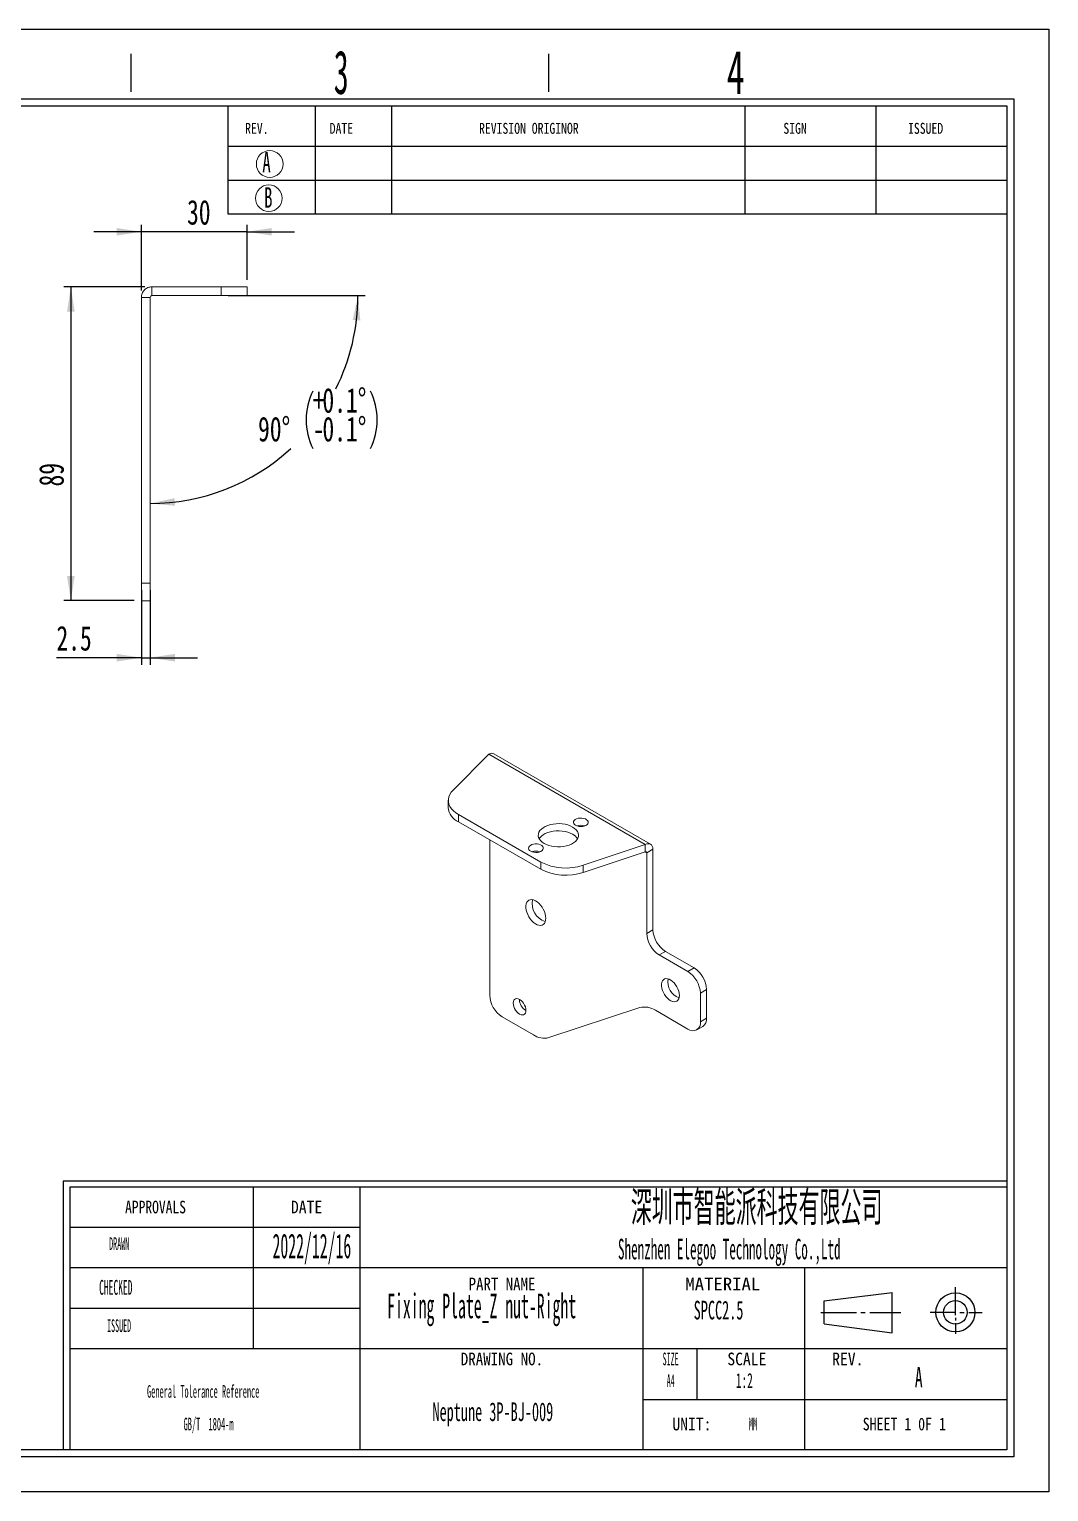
# Model space of a CAD drawing. Header units: millimetres. Extents: x 2 to 295, y 1 to 209.
# Drawn here: x 150.5 to 295.1, y 1.3 to 208.7 of the extents above; entities that cross this region are included whole.
import ezdxf

# ---------------------------------------------------------------- set-up
doc = ezdxf.new("R2010")
doc.units = ezdxf.units.MM
doc.layers.add('SLD-0', color=179, linetype='Continuous')
doc.styles.add('SLDTEXTSTYLE0', font='TXT', dxfattribs={"width": 0.56})
doc.styles.add('SLDTEXTSTYLE1', font='TXT', dxfattribs={"width": 0.469})
doc.styles.add('SLDTEXTSTYLE10', font='TXT', dxfattribs={"width": 1.089})
doc.styles.add('SLDTEXTSTYLE11', font='TXT', dxfattribs={"width": 0.56, "bigfont": 'bigfont'})
doc.styles.add('SLDTEXTSTYLE12', font='TXT', dxfattribs={"width": 0.805625})
doc.styles.add('SLDTEXTSTYLE13', font='TXT', dxfattribs={"width": 0.7})
doc.styles.add('SLDTEXTSTYLE2', font='TXT', dxfattribs={"width": 0.484})
doc.styles.add('SLDTEXTSTYLE3', font='TXT', dxfattribs={"width": 0.40535})
doc.styles.add('SLDTEXTSTYLE4', font='TXT', dxfattribs={"width": 0.6})
doc.styles.add('SLDTEXTSTYLE5', font='TXT', dxfattribs={"width": 0.5025})
doc.styles.add('SLDTEXTSTYLE6', font='TXT', dxfattribs={"width": 0.9075})
doc.styles.add('SLDTEXTSTYLE7', font='TXT', dxfattribs={"width": 0.870455})
doc.styles.add('SLDTEXTSTYLE8', font='TXT', dxfattribs={"width": 0.7865})
doc.styles.add('SLDTEXTSTYLE9', font='TXT', dxfattribs={"width": 0.862222})
doc.dimstyles.new('SLDDIMSTYLE4', dxfattribs={"dimtxt": 3.5, "dimasz": 3.5, "dimexe": 0, "dimexo": 0.0625, "dimgap": 0.875, "dimtad": 2, "dimlfac": 2, "dimrnd": 1e-09, "dimzin": 12, "dimdsep": 46, "dimtxsty": 'SLDTEXTSTYLE1', "dimsah": 1, "dimcen": 0.09, "dimadec": 0, "dimazin": 3, "dimtfac": 1, "dimtofl": 0, "dimtmove": 0, "dimatfit": 3, "dimfxl": 0, "dimfrac": 2, "dimtolj": 1, "dimtzin": 12, "dimarcsym": 0})
doc.dimstyles.new('SLDDIMSTYLE5', dxfattribs={"dimtxt": 3.5, "dimasz": 3.5, "dimexe": 0, "dimexo": 0.0625, "dimgap": 0.875, "dimtad": 2, "dimlfac": 2, "dimrnd": 1e-09, "dimzin": 12, "dimdsep": 46, "dimtxsty": 'SLDTEXTSTYLE1', "dimsah": 1, "dimcen": 0.09, "dimadec": 0, "dimazin": 3, "dimtfac": 1, "dimtmove": 0, "dimatfit": 0, "dimfxl": 0, "dimfrac": 2, "dimtolj": 1, "dimtzin": 12, "dimarcsym": 0})
doc.dimstyles.new('SLDDIMSTYLE7', dxfattribs={"dimtxt": 3.5, "dimasz": 3.5, "dimexe": 0, "dimexo": 0.0625, "dimgap": 0.875, "dimtad": 0, "dimtih": 1, "dimtoh": 1, "dimdec": 4, "dimlfac": 2, "dimzin": 12, "dimdsep": 46, "dimtxsty": 'SLDTEXTSTYLE1', "dimsah": 1, "dimcen": 0.09, "dimadec": 1, "dimazin": 3, "dimtol": 1, "dimtp": 0.1, "dimtm": 0.1, "dimtfac": 1, "dimtdec": 1, "dimtofl": 0, "dimtmove": 0, "dimatfit": 3, "dimfxl": 0, "dimfrac": 2, "dimtolj": 1, "dimarcsym": 0})

# ---------------------------------------------------------------- blocks, each defined once
blk = doc.blocks.new('SW_NOTE_1')
at = {"layer": 'SLD-0', "color": 0, "char_height": 1.7927, "attachment_point": 2, "style": 'SLDTEXTSTYLE2'}
for s, insert in [('General Tolerance Reference', (12.75, 2.31)), ('GB/T  1804-m', (13.51, -2.32))]:
    blk.add_mtext(s, dxfattribs=dict(at, insert=insert))
blk = doc.blocks.new('_D_25')
at = {"layer": 'SLD-0'}
for p, q in [((166.42, 171.65), (166.42, 180.96)), ((181.42, 173.15), (181.42, 180.96)), ((166.42, 179.96), (159.69, 179.96)), ((181.42, 179.96), (166.42, 179.96)), ((181.42, 179.96), (188.15, 179.96))]:
    blk.add_line(p, q, dxfattribs=at)
for points in [[(166.42, 179.96), (162.92, 180.49), (162.92, 179.42)], [(181.42, 179.96), (184.92, 179.42), (184.92, 180.49)]]:
    blk.add_solid(points, dxfattribs=at)
at = {"layer": 'SLD-0', "insert": (172.9, 184.47), "char_height": 3.5, "attachment_point": 1, "style": 'SLDTEXTSTYLE13'}
blk.add_mtext('30', dxfattribs=at)
blk = doc.blocks.new('_D_26')
at = {"layer": 'SLD-0'}
for p, q in [((166.92, 172.15), (155.42, 172.15)), ((156.42, 172.15), (156.42, 127.65)), ((165.42, 127.65), (155.42, 127.65))]:
    blk.add_line(p, q, dxfattribs=at)
for points in [[(156.42, 172.15), (155.88, 168.65), (156.96, 168.65)], [(156.42, 127.65), (156.96, 131.15), (155.88, 131.15)]]:
    blk.add_solid(points, dxfattribs=at)
at = {"layer": 'SLD-0', "insert": (151.91, 143.84), "char_height": 3.5, "attachment_point": 1, "rotation": 90, "style": 'SLDTEXTSTYLE13'}
blk.add_mtext('89', dxfattribs=at)
blk = doc.blocks.new('_D_27')
at = {"layer": 'SLD-0'}
for p, q in [((166.42, 129.15), (166.42, 118.56)), ((167.67, 129.15), (167.67, 118.56)), ((166.42, 119.56), (154.38, 119.56)), ((166.42, 119.56), (167.67, 119.56)), ((167.67, 119.56), (174.4, 119.56))]:
    blk.add_line(p, q, dxfattribs=at)
for points in [[(166.42, 119.56), (162.92, 120.1), (162.92, 119.02)], [(167.67, 119.56), (171.17, 119.02), (171.17, 120.1)]]:
    blk.add_solid(points, dxfattribs=at)
at = {"layer": 'SLD-0', "insert": (154.38, 124.07), "char_height": 3.5, "attachment_point": 1, "style": 'SLDTEXTSTYLE13'}
blk.add_mtext('2.5', dxfattribs=at)
blk = doc.blocks.new('_D_28')
at = {"layer": 'SLD-0'}
blk.add_line((178.72, 170.9), (198.14, 170.9), dxfattribs=at)
for centre, radius, start, end in [((167.67, 170.9), 29.46, 333.3984, 0), ((198.89, 153.29), 9.11, 153.4349, 206.5651), ((190.76, 153.29), 9.11, 333.4349, 26.5651), ((167.67, 170.9), 29.46, 270, 312.621)]:
    blk.add_arc(centre, radius, start, end, dxfattribs=at)
for points in [[(197.14, 170.9), (196.39, 167.44), (197.47, 167.37)], [(167.67, 141.43), (171.2, 141.1), (171.13, 142.18)]]:
    blk.add_solid(points, dxfattribs=at)
at = {"layer": 'SLD-0', "char_height": 3.5, "attachment_point": 1, "style": 'SLDTEXTSTYLE13'}
for s, insert in [('0.1°', (192.1, 157.8)), ('+', (190.74, 157.8)), ('90°', (182.97, 153.73)), ('0.1°', (192.1, 153.73)), ('-', (190.74, 153.73))]:
    blk.add_mtext(s, dxfattribs=dict(at, insert=insert))

msp = doc.modelspace()

# ---------------------------------------------------------------- linework, layer by layer
at = {"color": 7, "linetype": 'Continuous', "lineweight": 15}
for p, q in [((167.921748, 170.897494), (167.921748, 172.147494)), ((167.921748, 172.147494), (177.715843, 172.147494)), ((177.715843, 170.897494), (177.715843, 172.147494)), ((177.715843, 172.147494), (181.421748, 172.147494)), ((181.421748, 172.147494), (181.421748, 170.897494)), ((167.671748, 170.647494), (166.421748, 170.647494)), ((166.421748, 170.647494), (166.421748, 130.147494)), ((167.671748, 170.647494), (167.671748, 130.147494)), ((167.921748, 170.897494), (177.715843, 170.897494)), ((181.421748, 170.897494), (177.715843, 170.897494)), ((166.421748, 130.147494), (167.671748, 130.147494)), ((166.421748, 127.647494), (166.421748, 130.147494)), ((167.671748, 130.147494), (167.671748, 127.647494)), ((167.671748, 127.647494), (166.421748, 127.647494)), ((215.689753, 105.859105), (210.619956, 100.789858)), ((215.689753, 105.859105), (237.868882, 93.055366)), ((238.642502, 93.115957), (216.416011, 105.947038)), ((209.950083, 99.346638), (209.950083, 98.325962)), ((211.414549, 97.305618), (223.052203, 90.587344)), ((211.414549, 97.305618), (211.414549, 96.284942)), ((211.414549, 96.284942), (223.052203, 89.566668)), ((215.819162, 93.742213), (215.819162, 71.693786)), ((229.087737, 90.128635), (237.868882, 93.055366)), ((229.087737, 89.107959), (237.868882, 92.03469)), ((237.868846, 92.034678), (238.093026, 91.905261)), ((237.868882, 92.03469), (237.868882, 93.055366)), ((238.093026, 91.905261), (238.976909, 92.415517)), ((238.093026, 80.47369), (238.093026, 91.905261)), ((238.976909, 80.983945), (238.976909, 92.415517)), ((223.052203, 89.566668), (223.052203, 90.587344)), ((229.087737, 90.128635), (229.087737, 89.107959)), ((238.093026, 80.47369), (238.976909, 80.983945)), ((240.744676, 77.922083), (239.860793, 77.411828)), ((243.926657, 75.064655), (239.860793, 77.411828)), ((244.81054, 75.57491), (240.744676, 77.922083)), ((243.926657, 75.064655), (244.81054, 75.57491)), ((246.578307, 72.513048), (245.694424, 72.002792)), ((245.694424, 67.920088), (245.694424, 72.002792)), ((246.578307, 68.430343), (246.578307, 72.513048)), ((222.020973, 66.072205), (217.586929, 68.631924)), ((224.205302, 65.683618), (237.131508, 69.949604)), ((239.315837, 69.561016), (243.926657, 66.899247)), ((245.176555, 66.775476), (246.060439, 67.285731)), ((245.694424, 67.920088), (246.578307, 68.430343))]:
    msp.add_line(p, q, dxfattribs=at)
at = {"color": 7, "linetype": 'Continuous', "lineweight": 15, "flags": 128}
for points in [[(210.619956, 100.789858), (210.353782, 100.482885), (210.152618, 100.159842), (210.019311, 99.825296), (209.955746, 99.483981), (209.962822, 99.140722), (210.04044, 98.800376), (210.1875, 98.467757), (210.401923, 98.147568), (210.680677, 97.84434), (211.019818, 97.56236), (211.414549, 97.305618)], [(223.544304, 93.221919), (223.867171, 93.06152), (224.227843, 92.930692), (224.618263, 92.832357), (225.02971, 92.768713), (225.452993, 92.741181), (225.878657, 92.750375), (226.297193, 92.796091), (226.69925, 92.877308), (227.07585, 92.99221), (227.418577, 93.138232), (227.719778, 93.312111), (227.972722, 93.509964), (228.171761, 93.72737), (228.312447, 93.959473), (228.391638, 94.201088), (228.407565, 94.446819), (228.359873, 94.691175), (228.249626, 94.928698), (228.079287, 95.154083), (227.852662, 95.362295), (227.574813, 95.548682), (227.251946, 95.709081), (226.891274, 95.839909), (226.500854, 95.938243), (226.089406, 96.001887), (225.666123, 96.02942), (225.240459, 96.020225), (224.821924, 95.974509), (224.419866, 95.893293), (224.043267, 95.77839), (223.700539, 95.632368), (223.399339, 95.458489), (223.146394, 95.260637), (222.947356, 95.043231), (222.80667, 94.811127), (222.727478, 94.569512), (222.711551, 94.323782), (222.759244, 94.079425), (222.869491, 93.841902), (223.039829, 93.616517), (223.266455, 93.408306), (223.544304, 93.221919)], [(227.999077, 95.793604), (228.207045, 95.700478), (228.448598, 95.640134), (228.708557, 95.616365), (228.970589, 95.630664), (229.218229, 95.682133), (229.435916, 95.767537), (229.609973, 95.88151), (229.729464, 96.016892), (229.786879, 96.165174), (229.778611, 96.317042), (229.705181, 96.46295), (229.571202, 96.593733), (229.385091, 96.701173), (229.158544, 96.778517), (228.905795, 96.820908), (228.642725, 96.82568), (228.385864, 96.792535), (228.151351, 96.723555), (227.953922, 96.623074), (227.805982, 96.497406), (227.716826, 96.354446), (227.692057, 96.203179), (227.73323, 96.053107), (227.83776, 95.913662), (227.999077, 95.793604)], [(222.850131, 93.874962), (222.947356, 94.022555), (223.146394, 94.239961), (223.399339, 94.437813), (223.700539, 94.611692), (224.043267, 94.757714), (224.419866, 94.872617), (224.821924, 94.953833), (225.240459, 94.999549), (225.666123, 95.008744), (226.089406, 94.981211), (226.500854, 94.917567), (226.891274, 94.819233), (227.251946, 94.688405), (227.574813, 94.528006)], [(221.635116, 92.119768), (221.843084, 92.026641), (222.084637, 91.966298), (222.344596, 91.942529), (222.606628, 91.956828), (222.854268, 92.008296), (223.071955, 92.093701), (223.246012, 92.207674), (223.365503, 92.343055), (223.422918, 92.491338), (223.41465, 92.643205), (223.34122, 92.789114), (223.20724, 92.919897), (223.02113, 93.027336), (222.794583, 93.104681), (222.541834, 93.147071), (222.278764, 93.151844), (222.021903, 93.118699), (221.78739, 93.049719), (221.589961, 92.949238), (221.442021, 92.823569), (221.352865, 92.68061), (221.328096, 92.529342), (221.369269, 92.379271), (221.473799, 92.239825), (221.635116, 92.119768)], [(223.774114, 82.615766), (223.751387, 82.920484), (223.683936, 83.241648), (223.57393, 83.568936), (223.424904, 83.891828), (223.241648, 84.199947), (223.030052, 84.483388), (222.796916, 84.733043), (222.549735, 84.940887), (222.296452, 85.10024), (222.045208, 85.205979), (221.804079, 85.254707), (221.580814, 85.244857), (221.38259, 85.176746), (221.215777, 85.052564), (221.085738, 84.8763), (220.996651, 84.653621), (220.95138, 84.391684), (220.95138, 84.098907), (220.996651, 83.784701), (221.085738, 83.459165), (221.215777, 83.132761), (221.38259, 82.81598), (221.580814, 82.519005), (221.804079, 82.251379), (222.045208, 82.021705), (222.296452, 81.837365), (222.549735, 81.704283), (222.796916, 81.626737), (223.030052, 81.60722), (223.241648, 81.646358), (223.424904, 81.742893), (223.57393, 81.893723), (223.683936, 82.094001), (223.751387, 82.337288), (223.774114, 82.615766)], [(242.724575, 71.675897), (242.701574, 71.967332), (242.633403, 72.27479), (242.522524, 72.587159), (242.372946, 72.893148), (242.190075, 73.1817), (241.98052, 73.442384), (241.751855, 73.66578), (241.512345, 73.843812), (241.270646, 73.970046), (241.035494, 74.039921), (240.815387, 74.05091), (240.618281, 74.002616), (240.451301, 73.896785), (240.32048, 73.737241), (240.230548, 73.529752), (240.184754, 73.281816), (240.184754, 73.002394), (240.230548, 72.701586), (240.32048, 72.390263), (240.451301, 72.079677), (240.618281, 71.781054), (240.815387, 71.505187), (241.035494, 71.262046), (241.270646, 71.06042), (241.512345, 70.907594), (241.751855, 70.809094), (241.98052, 70.768478), (242.190075, 70.787216), (242.372946, 70.864629), (242.522524, 70.99792), (242.633403, 71.182271), (242.701574, 71.411019), (242.724575, 71.675897)], [(220.963364, 69.540643), (220.94076, 69.785356), (220.874082, 70.043896), (220.766672, 70.303299), (220.623917, 70.550558), (220.452976, 70.773273), (220.262419, 70.960277), (220.061803, 71.102192), (219.861187, 71.191903), (219.67063, 71.224911), (219.499689, 71.199561), (219.356934, 71.117124), (219.249524, 70.981733), (219.182846, 70.800178), (219.160242, 70.581563), (219.182846, 70.33685), (219.249524, 70.078309), (219.356934, 69.818906), (219.499689, 69.571648), (219.67063, 69.348933), (219.861187, 69.161929), (220.061803, 69.020013), (220.262419, 68.930302), (220.452976, 68.897294), (220.623917, 68.922645), (220.766672, 69.005082), (220.874082, 69.140473), (220.94076, 69.322027), (220.963364, 69.540643)]]:
    msp.add_lwpolyline(points, dxfattribs=at)
at = {"color": 7, "linetype": 'Continuous', "lineweight": 15}
for centre, radius, start, end in [((212.373688, 98.51904), 2.431284, 184.55487367, 246.76526728), ((228.741539, 94.134965), 1.675607, 70.2373034, 109.7626966), ((226.756331, 92.962507), 1.76655, 31.09898737, 62.39830886), ((222.377578, 90.461128), 1.675607, 70.2373034, 109.7626966), ((226.619301, 97.585899), 7.855187, 242.99248821, 288.31510709), ((226.612885, 96.48081), 7.777135, 242.75219415, 288.55540115), ((224.520755, 84.679609), 2.675484, 167.88554991, 252.10907356), ((242.798717, 81.149225), 3.82538, 182.4763037, 237.52369644), ((241.914845, 80.638977), 3.825392, 182.47639804, 237.52360211), ((241.872616, 71.837512), 3.82538, 2.4763037, 57.52369644), ((242.756488, 72.347761), 3.825392, 2.47639804, 57.52360211), ((243.580168, 73.639355), 2.500159, 171.15402319, 248.84060027), ((219.64097, 71.859066), 3.82538, 182.4763037, 237.52369644), ((221.95853, 71.15606), 1.914736, 181.31550857, 238.67911489), ((237.785113, 67.290082), 2.73866, 56.01806601, 103.80740614), ((244.611326, 67.754642), 1.095661, 231.3258101, 8.68494165), ((245.362254, 68.291077), 1.224002, 304.77892443, 6.53325596), ((223.551696, 68.34314), 2.73866, 236.01806601, 283.80740614)]:
    msp.add_arc(centre, radius, start, end, dxfattribs=at)
for points, knots in [([(167.921748, 172.147494), (167.725399, 172.147494), (167.529126, 172.108453), (167.16632, 171.958173), (166.999928, 171.846994), (166.722248, 171.569314), (166.611069, 171.402922), (166.460789, 171.040115), (166.421748, 170.843843), (166.421748, 170.647494)], [0, 0, 0, 0, 0.25, 0.25, 0.5, 0.5, 0.75, 0.75, 1, 1, 1, 1]), ([(167.921748, 170.897494), (167.856298, 170.897494), (167.791251, 170.87055), (167.698691, 170.77799), (167.671748, 170.712943), (167.671748, 170.647494)], [0, 0, 0, 0, 0.5, 0.5, 1, 1, 1, 1]), ([(215.689753, 105.859105), (215.826255, 105.925743), (216.09923, 106.059005), (216.310418, 105.984343), (216.416001, 105.947016)], [0, 0, 0, 0, 0.50005107338, 1, 1, 1, 1]), ([(238.976909, 92.415517), (238.972962, 92.578123), (238.941409, 92.724729), (238.827251, 92.964188), (238.744688, 93.056949), (238.540444, 93.174893), (238.41884, 93.200032), (238.154402, 93.1792), (238.011669, 93.133238), (237.868882, 93.055366)], [0, 0, 0, 0, 0.25, 0.25, 0.5, 0.5, 0.75, 0.75, 1, 1, 1, 1]), ([(238.093026, 91.905261), (238.085131, 91.963261), (238.058185, 92.009934), (237.976946, 92.056844), (237.923057, 92.05685), (237.868882, 92.03469)], [0, 0, 0, 0, 0.5, 0.5, 1, 1, 1, 1])]:
    msp.add_open_spline(points, degree=3, knots=knots, dxfattribs=at)
at = {"layer": 'SLD-0'}
for p, q in [((1.59068, 208.673741), (295.106559, 208.673741)), ((295.106559, 208.673741), (295.106559, 1.29378)), ((12.674821, 197.810981), (289.181417, 197.810981)), ((252.017419, 197.810981), (252.017419, 182.51367)), ((270.599418, 197.810981), (270.599418, 182.51367)), ((289.181417, 197.810981), (289.181417, 7.218922)), ((289.181417, 7.218922), (12.674821, 7.218922)), ((295.106559, 1.29378), (1.59068, 1.29378))]:
    msp.add_line(p, q, dxfattribs=at)
at = {"layer": 'SLD-0', "color": 6, "linetype": 'Continuous'}
for p, q in [((164.952456, 199.786029), (164.952456, 205.169493)), ((224.203874, 199.786029), (224.203874, 205.169493)), ((11.687298, 198.798505), (290.168941, 198.798505)), ((290.168941, 198.798505), (290.168941, 6.231398)), ((290.168941, 6.231398), (11.687298, 6.231398))]:
    msp.add_line(p, q, dxfattribs=at)
at = {"layer": 'SLD-0', "color": 179, "linetype": 'Continuous'}
for p, q in [((178.658812, 197.810981), (178.658812, 182.51367)), ((191.050193, 197.810981), (191.050193, 182.51367)), ((201.886311, 197.810981), (201.886311, 182.51367)), ((178.658812, 192.07449), (289.181417, 192.07449)), ((178.658812, 187.29408), (289.181417, 187.29408)), ((178.658812, 182.51367), (289.181417, 182.51367)), ((289.181417, 45.329369), (155.329943, 45.329369)), ((155.329943, 45.329369), (155.329943, 7.218922)), ((289.181417, 44.506118), (156.286025, 44.506118)), ((156.286025, 44.506118), (156.286025, 7.218922)), ((182.280757, 44.506118), (182.280757, 21.560151)), ((197.397549, 44.506118), (197.397549, 7.218922)), ((197.397549, 38.769627), (156.286025, 38.769627)), ((289.181417, 33.033135), (156.286025, 33.033135)), ((237.552991, 33.033135), (237.552991, 7.218922)), ((260.498958, 7.218922), (260.498958, 33.033135)), ((263.255197, 28.353835), (272.887949, 29.53819)), ((272.887949, 23.846065), (272.887949, 29.53819)), ((281.869323, 26.349536), (281.869323, 30.316329)), ((197.397549, 27.296643), (156.286025, 27.296643)), ((263.255197, 25.106425), (263.255197, 28.353835)), ((262.785614, 26.732777), (267.830118, 26.732777)), ((263.255197, 25.106425), (272.887949, 23.846065)), ((268.460681, 26.732777), (269.091244, 26.732777)), ((269.721807, 26.732777), (274.135748, 26.732777)), ((281.869323, 26.732777), (278.268384, 26.732777)), ((281.869323, 25.966294), (281.869323, 25.583053)), ((281.869323, 25.199812), (281.869323, 23.666846)), ((282.499886, 26.732777), (283.130449, 26.732777)), ((283.761012, 26.732777), (285.652701, 26.732777)), ((289.181417, 21.560151), (156.286025, 21.560151)), ((245.201647, 21.560151), (245.201647, 14.389537)), ((237.552991, 14.389537), (289.181417, 14.389537))]:
    msp.add_line(p, q, dxfattribs=at)
at = {"layer": 'SLD-0', "lineweight": 0}
for centre in [(184.622113, 189.563564), (184.499362, 184.714905)]:
    msp.add_circle(centre, 1.89438, dxfattribs=at)
at = {"layer": 'SLD-0', "color": 179, "linetype": 'Continuous'}
for radius in [2.771446, 1.668958]:
    msp.add_circle((281.869323, 26.732777), radius, dxfattribs=at)

# ---------------------------------------------------------------- block references
at = {"layer": 'SLD-0', "color": 179}
msp.add_blockref('SW_NOTE_1', (162.437883, 14.110869), dxfattribs=at)

# ---------------------------------------------------------------- texts
at = {"layer": 'SLD-0'}
for s, insert, char_height, attachment_point, style in [('3', (193.70665, 205.665503), 6.172023, 1, 'SLDTEXTSTYLE5'), ('4', (249.440535, 205.65931), 6.172023, 1, 'SLDTEXTSTYLE4'), ('A', (183.577843, 191.286193), 2.903437, 1, 'SLDTEXTSTYLE4'), ('B', (183.831894, 186.271193), 2.903437, 1, 'SLDTEXTSTYLE4'), ('\\M+1905B圳\\M+18E73\\M+19271\\M+1945C\\M+19468\\M+189C8\\M+18B5A\\M+1974C\\M+18CC0\\M+18CF6\\M+18E69', (253.675641, 43.942946), 4.82808041, 2, 'SLDTEXTSTYLE11'), ('2022/12/16', (185.017827, 37.89544), 3.5, 1, 'SLDTEXTSTYLE1'), ('Fixing Plate_Z nut-Right', (201.27822, 29.396801), 3.5, 1, 'SLDTEXTSTYLE1'), ('SPCC2.5', (248.27868, 28.374464), 2.6458333, 2, 'SLDTEXTSTYLE0'), ('A', (276.113906, 18.995353), 2.910417, 1, 'SLDTEXTSTYLE0'), ('Neptune 3P-BJ-009', (216.268427, 13.964295), 2.64583333, 2, 'SLDTEXTSTYLE0')]:
    msp.add_mtext(s, dxfattribs=dict(at, insert=insert, char_height=char_height, attachment_point=attachment_point, style=style))
at = {"layer": 'SLD-0', "color": 179}
for s, insert, char_height, attachment_point, style in [('REV.', (181.128828, 195.400065), 1.5536332, 1, 'SLDTEXTSTYLE8'), ('DATE', (193.126471, 195.400065), 1.5536332, 1, 'SLDTEXTSTYLE8'), ('REVISION ORIGINOR', (214.308158, 195.400065), 1.55363318, 1, 'SLDTEXTSTYLE8'), ('SIGN', (257.466378, 195.400065), 1.5536332, 1, 'SLDTEXTSTYLE8'), ('ISSUED', (275.148131, 195.400065), 1.5536332, 1, 'SLDTEXTSTYLE8'), ('APPROVALS', (168.426559, 42.562703), 1.7926537, 2, 'SLDTEXTSTYLE8'), ('DATE', (189.849589, 42.562703), 1.7926537, 2, 'SLDTEXTSTYLE6'), ('DRAWN', (163.273539, 37.376688), 1.7926537, 2, 'SLDTEXTSTYLE3'), ('Shenzhen Elegoo Technology Co.,Ltd', (249.798303, 37.164683), 2.91041667, 2, 'SLDTEXTSTYLE1'), ('CHECKED', (162.792481, 31.335041), 2.1166667, 2, 'SLDTEXTSTYLE1'), ('PART NAME', (217.570831, 31.645427), 1.7926537, 2, 'SLDTEXTSTYLE9'), ('MATERIAL', (248.880158, 31.645427), 1.7926537, 2, 'SLDTEXTSTYLE10'), ('ISSUED', (163.262055, 25.737423), 1.7926537, 2, 'SLDTEXTSTYLE3'), ('DRAWING NO.', (217.55527, 21.021557), 1.79265367, 2, 'SLDTEXTSTYLE7'), ('SIZE', (241.478886, 21.021557), 1.7926537, 2, 'SLDTEXTSTYLE3'), ('SCALE', (252.288938, 21.021557), 1.7926537, 2, 'SLDTEXTSTYLE6'), ('REV.', (266.610152, 21.021557), 1.7926537, 2, 'SLDTEXTSTYLE6'), ('A4', (241.48981, 17.953131), 1.7926537, 2, 'SLDTEXTSTYLE3'), ('1:2', (251.93001, 18.120616), 2.1166667, 2, 'SLDTEXTSTYLE0'), ('UNIT:', (244.498695, 11.7907), 1.7926537, 2, 'SLDTEXTSTYLE6'), ('MM', (253.160862, 11.7907), 1.7926537, 2, 'SLDTEXTSTYLE2'), ('SHEET 1 0F 1', (274.619967, 11.7907), 1.79265367, 2, 'SLDTEXTSTYLE12')]:
    msp.add_mtext(s, dxfattribs=dict(at, insert=insert, char_height=char_height, attachment_point=attachment_point, style=style))

# ---------------------------------------------------------------- dimensions: what is measured, and where the dimension line sits
at = {"layer": 'SLD-0'}
for base, p1, p2, picture, middle in [((166.421748, 179.955232), (181.421748, 172.147494), (166.421748, 170.647494), '_D_25', (174.262268, 179.955232)), ((167.671748, 119.562224), (166.421748, 130.147494), (167.671748, 130.147494), '_D_27', (156.421748, 119.562224))]:
    dim = msp.add_linear_dim(base=base, p1=p1, p2=p2, dimstyle='SLDDIMSTYLE5', dxfattribs=at)
    dim.commit()
    dim.dimension.update_dxf_attribs({"geometry": picture, "text_midpoint": middle, "dimtype": 160})
dim = msp.add_linear_dim(base=(156.421748, 127.647494), p1=(167.921748, 172.147494), p2=(166.421748, 127.647494), angle=90, dimstyle='SLDDIMSTYLE4', dxfattribs=at)
dim.commit()
dim.dimension.update_dxf_attribs({"geometry": '_D_26', "text_midpoint": (156.421748, 145.204817), "dimtype": 160})
dim = msp.add_angular_dim_2l(base=(189.779544, 153.29015), line1=((177.715843, 170.897494), (167.921748, 170.897494)), line2=((167.671748, 170.647494), (167.671748, 130.147494)), dimstyle='SLDDIMSTYLE7', dxfattribs=at)
dim.commit()
dim.dimension.update_dxf_attribs({"geometry": '_D_28', "text_midpoint": (191.421748, 153.460289), "dimtype": 162})

doc.saveas('drawing.dxf')
